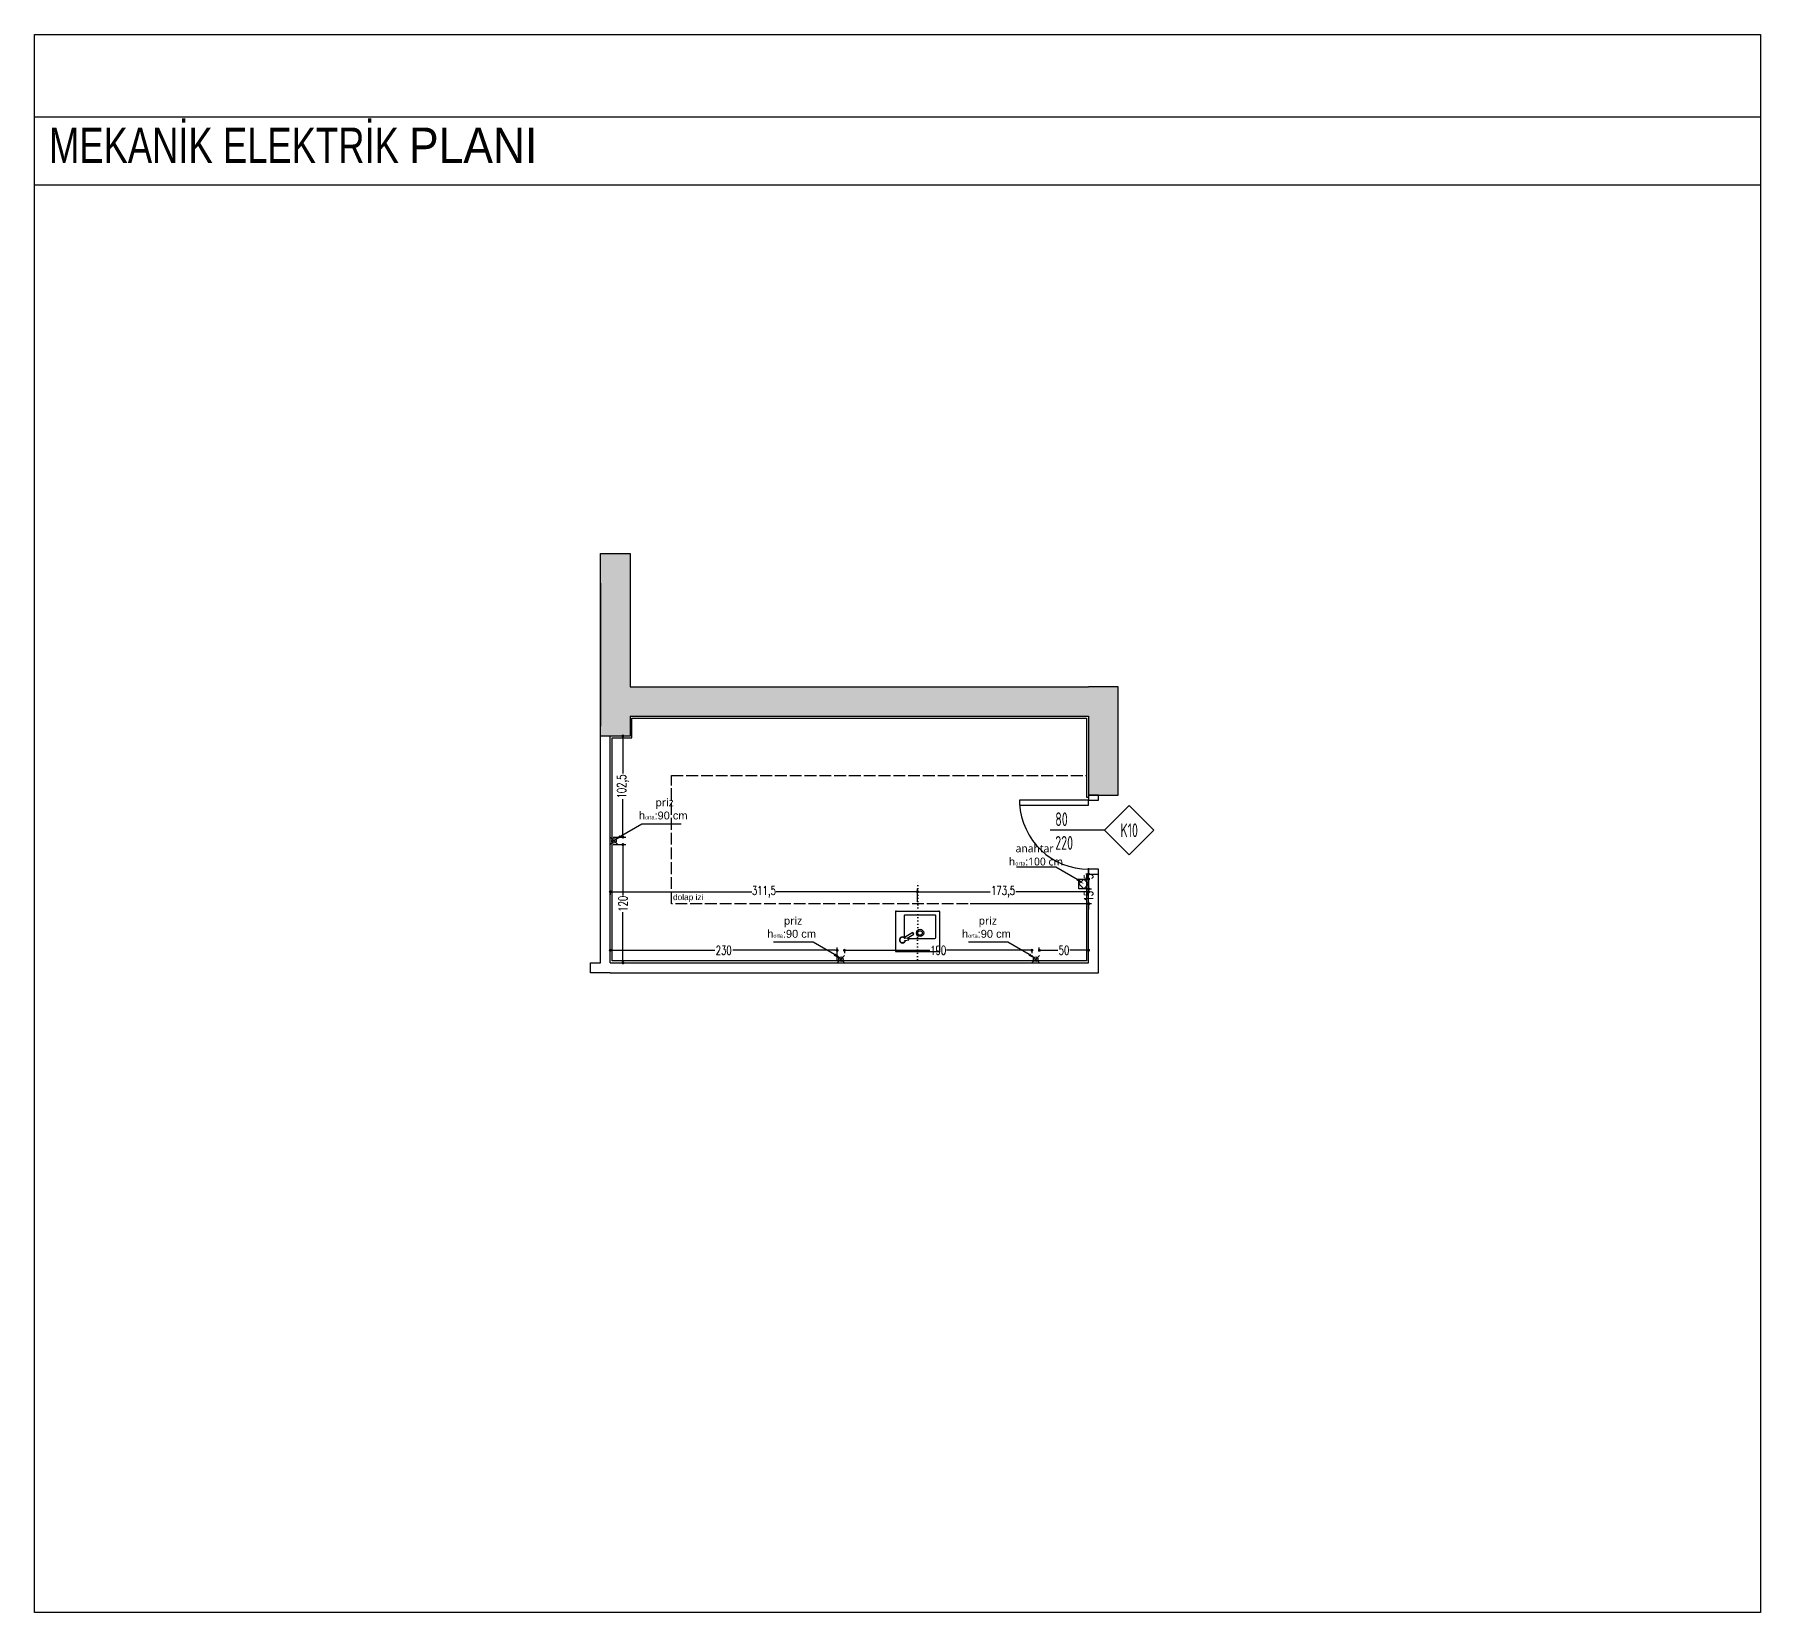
# Model space of a CAD drawing. Header units: millimetres. Extents: x 1064 to 14043, y 831 to 5538.
# Drawn here: x 7670 to 9420, y 2243 to 3843 of the extents above; entities that cross this region are included whole.
import ezdxf
from ezdxf.enums import TextEntityAlignment as Align

# ---------------------------------------------------------------- set-up
doc = ezdxf.new("R2010")
doc.units = ezdxf.units.MM
doc.linetypes.add('ACAD_ISO02W100', pattern=[15, 12, -3])
doc.linetypes.add('DOT2', pattern=[3.175, 0, -3.175])
for name, color, linetype in [('clad', 30, 'Continuous'), ('dim_sec', 193, 'Continuous'), ('frame', 43, 'Continuous'), ('furn', 134, 'Continuous'), ('hatch_conc', 223, 'Continuous'), ('hatch_floor', 197, 'Continuous'), ('IŞIK', 2, 'Continuous'), ('layout', 11, 'Continuous'), ('perde', 90, 'Continuous'), ('prizler elektrik', 2, 'Continuous'), ('Str_conc', 6, 'Continuous'), ('symbol', 8, 'Continuous'), ('symbol_no', 12, 'Continuous'), ('wall', 4, 'Continuous')]:
    doc.layers.add(name, color=color, linetype=linetype)
doc.layers.add('transparan', color=7, linetype='Continuous', transparency=0.75)
doc.layers.add('YAZı', color=151, linetype='Continuous', lineweight=25)
doc.styles.add('antet', font='arial.ttf')
doc.styles.add('dim', font='simplex.shx', dxfattribs={"width": 0.7})
doc.styles.add('GENEL', font='swissc.ttf')
doc.styles.get("Standard").update_dxf_attribs({"font": 'arial.ttf'})
doc.styles.add('text3', font='geniso.shx', dxfattribs={"width": 0.7})
doc.dimstyles.new('1_50', dxfattribs={"dimtxt": 9, "dimasz": 3, "dimexe": 3, "dimexo": 0, "dimgap": 1, "dimtad": 0, "dimdec": 1, "dimzin": 11, "dimtxsty": 'dim', "dimblk": 'DOT', "dimcen": 1.5, "dimdle": 1.25, "dimclrt": 2, "dimadec": 0, "dimazin": 0, "dimtfac": 1.25, "dimtdec": 1, "dimtix": 1, "dimtofl": 0, "dimtmove": 1, "dimatfit": 3, "dimldrblk": 'DOT', "dimfxl": 10, "dimfxlon": 1, "dimtolj": 1, "dimtzin": 0, "dimarcsym": 0})

# ---------------------------------------------------------------- blocks, each defined once
blk = doc.blocks.new('*U25')
blk.add_line((0, 0), (-55, 0))
blk.add_lwpolyline([(0, 0), (25, 25), (50, 0), (25, -25)], close=True)
at = {"color": 7, "style": 'text3', "width": 0.7}
for tag, p in [('100', (-50, 0)), ('220', (-50, -24))]:
    blk.add_attdef(tag, text='', height=14, dxfattribs=at).set_placement(p, align=Align.BOTTOM_LEFT)
blk.add_attdef('K00', text='', height=14, dxfattribs=at).set_placement((25, 0), align=Align.MIDDLE_CENTER)
blk = doc.blocks.new('dshgd')
at = {"layer": 'frame'}
for points in [[(11327.4, -18182.1), (11327.4, -18187.1), (11397.4, -18187.1), (11397.4, -18182.1), (11327.4, -18182.1)], [(11397.4, -18177.1), (11397.4, -18182.1), (11407.4, -18182.1), (11407.4, -18177.1), (11397.4, -18177.1)], [(11397.4, -18252.1), (11397.4, -18257.1), (11407.4, -18257.1), (11407.4, -18252.1), (11397.4, -18252.1)]]:
    blk.add_lwpolyline(points, dxfattribs=at)
blk.add_arc((11397.5, -18181.9), 70.2, 182.9945, 269.9465, dxfattribs=at)
blk = doc.blocks.new('ANAHTAR SEMBOL')
at = {"layer": 'symbol'}
for p, q in [((6173.3, 2025.4), (6168.3, 2020.4)), ((6168.3, 2020.4), (6173.3, 2015.4)), ((6178.3, 2020.4), (6173.3, 2025.4)), ((6173.3, 2015.4), (6178.3, 2020.4))]:
    blk.add_line(p, q, dxfattribs=at)
blk.add_lwpolyline([(6168.3, 2015.4), (6178.3, 2015.4), (6178.3, 2025.4), (6168.3, 2025.4)], close=True, dxfattribs=at)
blk = doc.blocks.new('zgvfdvd')
at = {"layer": 'prizler elektrik', "lineweight": 30}
for p, q in [((22208.3, -7204.6), (22213.3, -7209.6)), ((22213.3, -7204.6), (22208.3, -7209.6))]:
    blk.add_line(p, q, dxfattribs=at)
blk.add_circle((22210.8, -7207.1), 1.5, dxfattribs=at)
blk = doc.blocks.new('_Dot')
at = {"color": 0, "linetype": 'ByBlock', "lineweight": -2}
blk.add_line((-0.5, 0), (-1, 0), dxfattribs=at)
at = {"color": 0, "linetype": 'ByBlock', "const_width": 0.5}
blk.add_lwpolyline([(-0.25, 0, 1), (0.25, 0, 1)], format="xyb", close=True, dxfattribs=at)
blk = doc.blocks.new('*D199')
at = {"layer": 'Defpoints', "color": 0, "transparency": 16777216}
for p in [(8736.8, 2976.4), (8738.8, 2976.4), (8736.8, 2961.4)]:
    blk.add_point(p, dxfattribs=at)
at = {"layer": 'dim_sec', "color": 0, "lineweight": -2, "transparency": 16777216}
for p, q in [((8736.8, 2976.4), (8741.8, 2976.4)), ((8738.8, 2979.4), (8738.8, 2982.4)), ((8736.8, 2961.4), (8741.8, 2961.4)), ((8738.8, 2958.4), (8738.8, 2955.4))]:
    blk.add_line(p, q, dxfattribs=at)
at = {"layer": 'dim_sec', "color": 0, "lineweight": -2, "transparency": 16777216, "xscale": 3, "yscale": 3, "zscale": 3}
for p, rotation in [((8738.8, 2976.4), 270), ((8738.8, 2961.4), 90)]:
    blk.add_blockref('_Dot', p, dxfattribs=dict(at, rotation=rotation))
at = {"layer": 'dim_sec', "color": 2, "transparency": 16777216, "insert": (8738.8, 2968.9), "char_height": 9, "attachment_point": 5, "rotation": 90, "style": 'dim'}
blk.add_mtext('\\A1;15', dxfattribs=at)
blk = doc.blocks.new('*D200')
at = {"layer": 'Defpoints', "color": 0, "transparency": 16777216}
for p in [(8738.8, 2991.4), (8738.8, 2991.4), (8738.8, 2986.4)]:
    blk.add_point(p, dxfattribs=at)
at = {"layer": 'dim_sec', "color": 0, "lineweight": -2, "transparency": 16777216}
for p, q in [((8738.8, 2994.4), (8738.8, 2997.4)), ((8738.8, 2991.4), (8735.8, 2991.4)), ((8738.8, 2986.4), (8735.8, 2986.4)), ((8738.8, 2983.4), (8738.8, 2980.4))]:
    blk.add_line(p, q, dxfattribs=at)
at = {"layer": 'dim_sec', "color": 0, "lineweight": -2, "transparency": 16777216, "xscale": 3, "yscale": 3, "zscale": 3}
for p, rotation in [((8738.8, 2991.4), 269.9408242709957), ((8738.8, 2986.4), 89.94082427099572)]:
    blk.add_blockref('_Dot', p, dxfattribs=dict(at, rotation=rotation))
at = {"layer": 'dim_sec', "color": 2, "transparency": 16777216, "insert": (8738.8, 2988.9), "char_height": 9, "attachment_point": 5, "rotation": 89.9408, "style": 'dim'}
blk.add_mtext('\\A1;5', dxfattribs=at)
blk = doc.blocks.new('*D128')
at = {"layer": 'Defpoints', "color": 0, "transparency": 16777216}
for p in [(8688.8, 2914.1), (8688.8, 2914.1), (8738.8, 2914.1)]:
    blk.add_point(p, dxfattribs=at)
at = {"layer": 'dim_sec', "color": 0, "lineweight": -2, "transparency": 16777216}
for p, q in [((8688.8, 2914.1), (8688.8, 2917.1)), ((8691.8, 2914.1), (8707.7, 2914.1)), ((8735.8, 2914.1), (8719.9, 2914.1)), ((8738.8, 2914.1), (8738.8, 2917.1))]:
    blk.add_line(p, q, dxfattribs=at)
at = {"layer": 'dim_sec', "color": 0, "lineweight": -2, "transparency": 16777216, "xscale": 3, "yscale": 3, "zscale": 3}
for p, rotation in [((8688.8, 2914.1), 180.0000697256511), ((8738.8, 2914.1), 6.972565109286677e-05)]:
    blk.add_blockref('_Dot', p, dxfattribs=dict(at, rotation=rotation))
at = {"layer": 'dim_sec', "color": 2, "transparency": 16777216, "insert": (8713.8, 2914.1), "char_height": 9, "attachment_point": 5, "rotation": 0.0001, "style": 'dim'}
blk.add_mtext('\\A1;50', dxfattribs=at)
blk = doc.blocks.new('*D129')
at = {"layer": 'Defpoints', "color": 0, "transparency": 16777216}
for p in [(8491.3, 2914.1), (8491.3, 2914.1), (8681.3, 2914.1)]:
    blk.add_point(p, dxfattribs=at)
at = {"layer": 'dim_sec', "color": 0, "lineweight": -2, "transparency": 16777216}
for p, q in [((8491.3, 2914.1), (8491.3, 2911.1)), ((8494.3, 2914.1), (8577.8, 2914.1)), ((8678.3, 2914.1), (8594.8, 2914.1)), ((8681.3, 2914.1), (8681.3, 2911.1))]:
    blk.add_line(p, q, dxfattribs=at)
at = {"layer": 'dim_sec', "color": 0, "lineweight": -2, "transparency": 16777216, "xscale": 3, "yscale": 3, "zscale": 3}
for p, rotation in [((8491.3, 2914.1), 179.9999942384513), ((8681.3, 2914.1), 359.9999942384513)]:
    blk.add_blockref('_Dot', p, dxfattribs=dict(at, rotation=rotation))
at = {"layer": 'dim_sec', "color": 2, "transparency": 16777216, "insert": (8586.3, 2914.1), "char_height": 9, "attachment_point": 5, "rotation": 360, "style": 'dim'}
blk.add_mtext('\\A1;190', dxfattribs=at)
blk = doc.blocks.new('*D201')
at = {"layer": 'Defpoints', "color": 0, "transparency": 16777216}
for p in [(8253.8, 2914.1), (8253.8, 2901.4), (8483.8, 2901.4)]:
    blk.add_point(p, dxfattribs=at)
at = {"layer": 'dim_sec', "color": 0, "lineweight": -2, "transparency": 16777216}
for p, q in [((8253.8, 2904.1), (8253.8, 2917.1)), ((8256.8, 2914.1), (8359.7, 2914.1)), ((8480.8, 2914.1), (8377.9, 2914.1)), ((8483.8, 2904.1), (8483.8, 2917.1))]:
    blk.add_line(p, q, dxfattribs=at)
at = {"layer": 'dim_sec', "color": 0, "lineweight": -2, "transparency": 16777216, "xscale": 3, "yscale": 3, "zscale": 3, "rotation": 180}
blk.add_blockref('_Dot', (8253.8, 2914.1), dxfattribs=at)
at = {"layer": 'dim_sec', "color": 0, "lineweight": -2, "transparency": 16777216, "xscale": 3, "yscale": 3, "zscale": 3}
blk.add_blockref('_Dot', (8483.8, 2914.1), dxfattribs=at)
at = {"layer": 'dim_sec', "color": 2, "transparency": 16777216, "insert": (8368.8, 2914.1), "char_height": 9, "attachment_point": 5, "style": 'dim'}
blk.add_mtext('\\A1;230', dxfattribs=at)
blk = doc.blocks.new('*D202')
at = {"layer": 'Defpoints', "color": 0, "transparency": 16777216}
for p in [(8253.8, 3021.3), (8266.6, 3021.3), (8253.8, 2901.4)]:
    blk.add_point(p, dxfattribs=at)
at = {"layer": 'dim_sec', "color": 0, "lineweight": -2, "transparency": 16777216}
for p, q in [((8256.6, 3021.3), (8269.6, 3021.3)), ((8266.6, 3018.3), (8266.6, 2969.8)), ((8266.6, 2904.4), (8266.6, 2952.8)), ((8256.6, 2901.4), (8269.6, 2901.4))]:
    blk.add_line(p, q, dxfattribs=at)
at = {"layer": 'dim_sec', "color": 0, "lineweight": -2, "transparency": 16777216, "xscale": 3, "yscale": 3, "zscale": 3}
for p, rotation in [((8266.6, 3021.3), 90), ((8266.6, 2901.4), 270)]:
    blk.add_blockref('_Dot', p, dxfattribs=dict(at, rotation=rotation))
at = {"layer": 'dim_sec', "color": 2, "transparency": 16777216, "insert": (8266.6, 2961.3), "char_height": 9, "attachment_point": 5, "rotation": 90, "style": 'dim'}
blk.add_mtext('\\A1;120', dxfattribs=at)
blk = doc.blocks.new('*D203')
at = {"layer": 'Defpoints', "color": 0, "transparency": 16777216}
for p in [(8253.8, 3131.4), (8266.6, 3131.4), (8253.8, 3028.9)]:
    blk.add_point(p, dxfattribs=at)
at = {"layer": 'dim_sec', "color": 0, "lineweight": -2, "transparency": 16777216}
for p, q in [((8256.6, 3131.4), (8269.6, 3131.4)), ((8266.6, 3128.4), (8266.6, 3093.2)), ((8266.6, 3031.9), (8266.6, 3067.2)), ((8256.6, 3028.9), (8269.6, 3028.9))]:
    blk.add_line(p, q, dxfattribs=at)
at = {"layer": 'dim_sec', "color": 0, "lineweight": -2, "transparency": 16777216, "xscale": 3, "yscale": 3, "zscale": 3}
for p, rotation in [((8266.6, 3131.4), 90), ((8266.6, 3028.9), 270)]:
    blk.add_blockref('_Dot', p, dxfattribs=dict(at, rotation=rotation))
at = {"layer": 'dim_sec', "color": 2, "transparency": 16777216, "insert": (8266.6, 3080.2), "char_height": 9, "attachment_point": 5, "rotation": 90, "style": 'dim'}
blk.add_mtext('\\A1;102,5', dxfattribs=at)
blk = doc.blocks.new('HGB')
at = {"linetype": 'ByBlock'}
for p, q in [((6217.7, -945.9), (6214.1, -944.4)), ((6224.3, -943.4), (6214.4, -943.4)), ((6224.3, -945.4), (6224.3, -943.4)), ((6213.4, -946.3), (6217, -947.7)), ((6216.5, -945.4), (6224.3, -945.4)), ((6216.7, -947.6), (6217.5, -945.8)), ((6217, -947.7), (6217.7, -945.9))]:
    blk.add_line(p, q, dxfattribs=at)
blk.add_line((6217.5, -945.4), (6217.5, -945.8))
for radius, start, end in [(3.08, 356.8584, 318.1405), (2.7, 359.3719, 315.6271)]:
    blk.add_arc((6211.4, -944.4), radius, start, end, dxfattribs=at)
blk = doc.blocks.new('*D204')
at = {"layer": 'Defpoints', "color": 0, "transparency": 16777216}
for p in [(8565.3, 2973.4), (8565.3, 2901.4), (8738.8, 2901.4)]:
    blk.add_point(p, dxfattribs=at)
at = {"layer": 'dim_sec', "color": 0, "lineweight": -2, "transparency": 16777216}
for p, q in [((8565.3, 2963.4), (8565.3, 2976.4)), ((8738.8, 2963.4), (8738.8, 2976.4)), ((8568.3, 2973.4), (8639.1, 2973.4)), ((8735.8, 2973.4), (8665.1, 2973.4))]:
    blk.add_line(p, q, dxfattribs=at)
at = {"layer": 'dim_sec', "color": 0, "lineweight": -2, "transparency": 16777216, "xscale": 3, "yscale": 3, "zscale": 3}
for p, rotation in [((8565.3, 2973.4), 180.0000697256521), ((8738.8, 2973.4), 6.972565213203552e-05)]:
    blk.add_blockref('_Dot', p, dxfattribs=dict(at, rotation=rotation))
at = {"layer": 'dim_sec', "color": 2, "transparency": 16777216, "insert": (8652.1, 2973.4), "char_height": 9, "attachment_point": 5, "rotation": 0.0001, "style": 'dim'}
blk.add_mtext('\\A1;173,5', dxfattribs=at)
blk = doc.blocks.new('*D205')
at = {"layer": 'Defpoints', "color": 0, "transparency": 16777216}
for p in [(8253.8, 2973.4), (8253.8, 2973.4), (8565.3, 2901.4)]:
    blk.add_point(p, dxfattribs=at)
at = {"layer": 'dim_sec', "color": 0, "lineweight": -2, "transparency": 16777216}
for p, q in [((8565.3, 2963.4), (8565.3, 2976.4)), ((8253.8, 2973.4), (8253.8, 2970.4)), ((8256.8, 2973.4), (8397.2, 2973.4)), ((8562.3, 2973.4), (8422, 2973.4))]:
    blk.add_line(p, q, dxfattribs=at)
at = {"layer": 'dim_sec', "color": 0, "lineweight": -2, "transparency": 16777216, "xscale": 3, "yscale": 3, "zscale": 3}
for p, rotation in [((8253.8, 2973.4), 180.000069725751), ((8565.3, 2973.4), 6.972575101293899e-05)]:
    blk.add_blockref('_Dot', p, dxfattribs=dict(at, rotation=rotation))
at = {"layer": 'dim_sec', "color": 2, "transparency": 16777216, "insert": (8409.6, 2973.4), "char_height": 9, "attachment_point": 5, "rotation": 0.0001, "style": 'dim'}
blk.add_mtext('\\A1;311,5', dxfattribs=at)

msp = doc.modelspace()

# ---------------------------------------------------------------- hatches: boundary and pattern name
at = {"layer": 'hatch_conc'}
h = msp.add_hatch(dxfattribs=at)
h.set_pattern_fill('ANSI36', color=256, angle=450)
h.set_pattern_definition([(135, (3587.2363, 19684.1284), (-6.1739261, 1.683798), [7.9375, -1.5875, 0, -1.5875])])
h.paths.add_polyline_path([(8738.79328, 3151.35628), (8738.79328, 3071.35607), (8768.79328, 3071.35607), (8768.79328, 3181.35607), (8738.79328, 3181.35607), (8273.79338, 3181.35628), (8273.79338, 3316.3563), (8243.79333, 3316.3563), (8243.79333, 3131.38278), (8273.79338, 3131.38279), (8273.79338, 3151.35628)])

# ---------------------------------------------------------------- linework, layer by layer
for points in [[(7670.00843, 3842.66326), (9420.00843, 3842.66326), (9420.00843, 2242.66326), (7670.00843, 2242.66326)], [(7670.00843, 3759.06326), (9420.00843, 3759.06326), (9420.00843, 3689.81401), (7670.00843, 3689.81401)]]:
    msp.add_lwpolyline(points, close=True)
at = {"layer": 'furn', "linetype": 'ACAD_ISO02W100'}
for p, q in [((8315.79333, 2961.35296), (8315.79333, 3091.35628)), ((8315.79333, 3091.35628), (8736.79328, 3091.35628)), ((8736.79329, 2961.35296), (8315.79333, 2961.35296))]:
    msp.add_line(p, q, dxfattribs=at)
at = {"layer": 'hatch_floor'}
msp.add_lwpolyline([(8736.79328, 2961.35746), (8618.79494, 2961.35746)], dxfattribs=at)
at = {"layer": 'IŞIK'}
for p, q in [((8264.04938, 3029.72311), (8285.70002, 3042.22311)), ((8285.70002, 3042.22311), (8325.70002, 3042.22311)), ((8705.63955, 2998.5137), (8665.63955, 2998.5137)), ((8727.29018, 2986.0137), (8705.63955, 2998.5137)), ((8459.42, 2922.25842), (8419.42, 2922.25842)), ((8481.07064, 2909.75842), (8459.42, 2922.25842)), ((8656.92, 2922.25842), (8616.92, 2922.25842)), ((8678.57064, 2909.75842), (8656.92, 2922.25842))]:
    msp.add_line(p, q, dxfattribs=at)
at = {"layer": 'IŞIK', "lineweight": 18}
for points in [[(8263.27351, 3030.80745), (8257.54333, 3025.06787), (8264.82525, 3028.63877)], [(8728.06605, 2987.09804), (8733.79623, 2981.35846), (8726.51431, 2984.92936)], [(8481.84651, 2910.84277), (8487.57669, 2905.10318), (8480.29477, 2908.67408)], [(8679.34651, 2910.84277), (8685.07669, 2905.10318), (8677.79477, 2908.67408)]]:
    msp.add_solid(points, dxfattribs=at)
at = {"layer": 'Str_conc'}
for p, q in [((8273.79338, 3316.35628), (8273.79338, 3181.35628)), ((8243.79333, 3286.35628), (8243.79333, 3141.35628)), ((8273.79338, 3181.35628), (8738.79328, 3181.35607)), ((8273.79338, 3151.35628), (8738.79328, 3151.35628))]:
    msp.add_line(p, q, dxfattribs=at)
for points in [[(8273.79338, 3151.35628), (8273.79338, 3131.38279), (8243.79333, 3131.38278), (8243.79333, 3316.3563), (8273.79338, 3316.3563), (8273.79338, 3181.35628)], [(8738.79328, 3151.35628), (8738.79328, 3071.35607), (8768.79328, 3071.35607), (8768.79328, 3181.35607), (8738.79328, 3181.35607)]]:
    msp.add_lwpolyline(points, dxfattribs=at)
at = {"layer": 'transparan'}
for p, q in [((8543.81488, 2953.9349), (8586.81488, 2953.93455)), ((8552.81484, 2949.93486), (8582.81484, 2949.93459)), ((8552.81454, 2926.06605), (8552.83791, 2926.06605)), ((8556.26181, 2926.06602), (8582.81459, 2926.06578))]:
    msp.add_line(p, q, dxfattribs=at)
for points in [[(8543.81488, 2953.9349, 0.4142135624), (8542.81487, 2952.93491), (8542.81442, 2913.0183), (8587.81442, 2913.01794), (8587.81487, 2952.93455, 0.4142135624), (8586.81488, 2953.93455)], [(8552.81484, 2949.93486, 0.4142135624), (8551.81483, 2948.93487), (8551.81455, 2927.06606)], [(8583.81455, 2927.06577), (8583.81483, 2948.93458, 0.4142135624), (8582.81484, 2949.93459)]]:
    msp.add_lwpolyline(points, format="xyb", dxfattribs=at)
for radius in [3.7, 2.3]:
    msp.add_circle((8567.90757, 2931.68176), radius, dxfattribs=at)
msp.add_arc((8582.81455, 2927.06578), 1, 269.99948107, 359.99948107, dxfattribs=at)
at = {"layer": 'wall'}
for p, q in [((8738.7933, 2901.35323), (8738.79063, 2991.35601)), ((8748.79328, 2891.35323), (8748.79328, 2991.35631)), ((8253.79333, 2901.35296), (8513.79328, 2901.35296)), ((8253.79333, 2891.35296), (8513.79328, 2891.35296)), ((8513.79328, 2901.35296), (8738.7933, 2901.35323)), ((8513.79328, 2891.35296), (8748.79328, 2891.35323))]:
    msp.add_line(p, q, dxfattribs=at)
for points in [[(8738.79623, 2991.35601), (8736.79624, 2991.35601), (8736.7933, 2903.35296), (8255.79333, 2903.35296), (8255.79333, 3129.38278), (8275.79338, 3129.38279), (8275.79338, 3149.35628), (8736.79328, 3149.35628), (8736.79328, 3069.35607), (8738.79328, 3069.35607)], [(8243.79333, 2901.35296), (8243.79333, 2901.35296), (8243.79333, 3131.38278)], [(8253.79333, 2901.35296), (8253.79333, 3131.38278)], [(8253.79333, 2891.35296), (8233.79333, 2891.35296), (8233.79333, 2901.35296), (8243.79333, 2901.35296)]]:
    msp.add_lwpolyline(points, dxfattribs=at)
at = {"layer": 'YAZı', "linetype": 'DOT2'}
msp.add_line((8565.31442, 2901.35302), (8565.68853, 2984.84277), dxfattribs=at)

# ---------------------------------------------------------------- block references
at = {"layer": 'furn'}
msp.add_blockref('dshgd', (-2658.6085, 21248.43254), dxfattribs=at)
at = {"layer": 'furn', "rotation": 31.34235205647973}
msp.add_blockref('HGB', (2753.77834, 500.28618), dxfattribs=at)
at = {"layer": 'perde', "color": 0, "xscale": 1.5, "yscale": 1.5, "zscale": 1.5, "rotation": 270}
for p in [(19068.22874, 36341.25064), (19298.2621, 36221.28595), (19495.7621, 36221.28595)]:
    msp.add_blockref('zgvfdvd', p, dxfattribs=at)
at = {"layer": 'prizler elektrik', "color": 21, "xscale": -1, "rotation": 90}
msp.add_blockref('ANAHTAR SEMBOL', (10754.22994, 9154.67869), dxfattribs=at)
at = {"layer": 'symbol_no', "color": 251, "true_color": 0x636466}
msp.add_blockref('*U25', (8754.94833, 3035.7777), dxfattribs=at).add_auto_attribs({'K00': 'K10', '220': '220', '100': '80'})

# ---------------------------------------------------------------- texts
at = {"layer": 'clad', "transparency": 16777216, "insert": (7684.62583, 3748.21936), "char_height": 35.8072352, "width": 718.6302182, "attachment_point": 1, "style": 'GENEL'}
msp.add_mtext('\\A1;{\\W0.9;MEKANİK ELEKTRİK \\fArial|b0|i0|c204|p34;PLAN\\fArial|b0|i0|c162|p34;I}', dxfattribs=at)
at = {"layer": 'IŞIK', "lineweight": 18, "char_height": 8, "width": 182.1348297, "attachment_point": 2}
for s, insert in [('\\pxqc;{\\fYu Gothic Medium|b0|i0|c162|p34;\\P priz\\P}h{\\H0.5x;orta}:90 cm\\P{\\fYu Gothic Medium|b0|i0|c162|p34; }', (8307.47276, 3081.45615)), ('{\\fYu Gothic Medium|b0|i0|c162|p34;anahtar\\P h\\H0.5x;orta\\H2x;:100 cm}', (8684.01919, 3021.44863)), ('\\pxqc;{\\fYu Gothic Medium|b0|i0|c162|p34;\\P priz\\P}h{\\H0.5x;orta}:90 cm\\P{\\fYu Gothic Medium|b0|i0|c162|p34; }', (8437.64726, 2961.49147)), ('\\pxqc;{\\fYu Gothic Medium|b0|i0|c162|p34;\\P priz\\P}h{\\H0.5x;orta}:90 cm\\P{\\fYu Gothic Medium|b0|i0|c162|p34; }', (8635.14726, 2961.49147))]:
    msp.add_mtext(s, dxfattribs=dict(at, insert=insert))
at = {"layer": 'layout', "color": 251, "insert": (8348.17448, 2963.15916), "char_height": 6, "width": 282.3357703, "attachment_point": 9, "style": 'antet'}
msp.add_mtext('{\\C7;dolap izi}', dxfattribs=at)

# ---------------------------------------------------------------- dimensions: what is measured, and where the dimension line sits
at = {"layer": 'dim_sec'}
for p1, p2, distance, picture, middle in [((8253.79333, 3028.91787), (8253.79333, 3131.38278), -12.7966, '*D203', (8266.58992, 3080.15033)), ((8253.79333, 2901.35296), (8253.79333, 3021.31787), -12.7966, '*D202', (8266.58992, 2961.33541)), ((8738.79107, 2986.35846), (8738.79623, 2991.35601), 0.00561, '*D200', (8738.78805, 2988.85724)), ((8738.7933, 2901.35323), (8565.31442, 2901.35302), -72.06658, '*D204', (8652.05377, 2973.41971)), ((8736.79524, 2961.35303), (8736.79524, 2976.35846), -1.99584, '*D199', (8738.79107, 2968.85574)), ((8681.32667, 2914.12292), (8491.32669, 2914.12294), 0.00022, '*D129', (8586.32668, 2914.12271)), ((8738.7933, 2914.12299), (8688.8267, 2914.12293), 0, '*D128', (8713.81, 2914.12296))]:
    dim = msp.add_aligned_dim(p1=p1, p2=p2, distance=distance, dimstyle='1_50', dxfattribs=at)
    dim.commit()
    dim.dimension.update_dxf_attribs({"geometry": picture, "text_midpoint": middle})
for base, p1, p2, angle, picture, middle in [((8253.79333, 2973.41922), (8565.31442, 2901.35302), (8253.79333, 2973.41962), 0.00006973, '*D205', (8409.55383, 2973.41941)), ((8253.79333, 2914.12272), (8483.82669, 2901.35318), (8253.79333, 2901.35296), 359.99999424, '*D201', (8368.81001, 2914.12272))]:
    dim = msp.add_linear_dim(base=base, p1=p1, p2=p2, angle=angle, dimstyle='1_50', dxfattribs=at)
    dim.commit()
    dim.dimension.update_dxf_attribs({"geometry": picture, "text_midpoint": middle})

doc.saveas('drawing.dxf')
